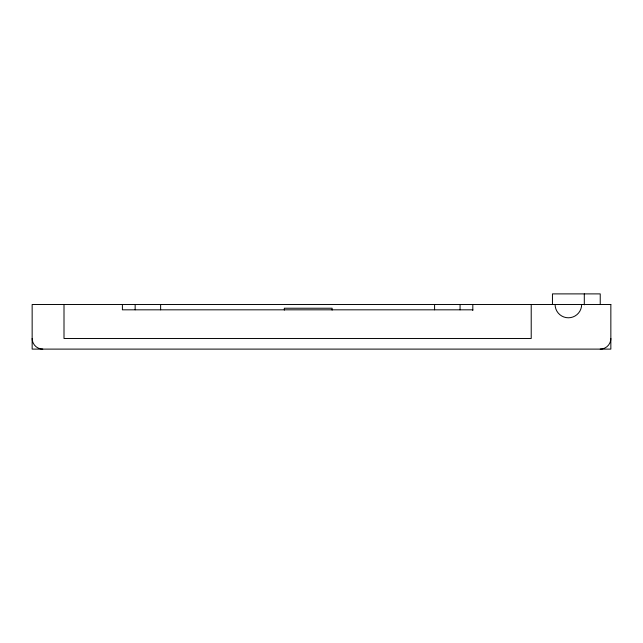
<?xml version="1.0" encoding="UTF-8"?>
<svg xmlns="http://www.w3.org/2000/svg" width="643" height="643" viewBox="0 0 643 643"><rect width="100%" height="100%" fill="white"/><g stroke="black" fill="none" stroke-linecap="round" stroke-linejoin="round"><path stroke-width="0.96" d="M472.814 309.822L122.403 309.822L122.403 304.509M600.232 304.509L600.232 293.891L552.45 293.891L552.45 304.509M584.302 293.891L584.302 304.79M531.214 304.509L531.214 338.491L64.003 338.491L64.003 304.509M472.814 304.509L472.814 310.505M460.066 304.509L460.066 309.822M434.588 304.509L434.588 309.822M332.118 310.103L332.118 308.23L284.335 308.23L284.335 310.103M160.629 304.509L160.629 309.822M135.151 304.509L135.151 309.822M42.768 349.109A10.618 10.618 0 0 1 32.15 338.491M610.85 338.491A10.618 10.618 0 0 1 600.232 349.109M581.65 304.509A13.27 13.27 0 0 1 568.38 317.787A13.27 13.27 0 0 1 555.102 304.509M610.85 304.509L32.15 304.509L32.15 349.109L610.85 349.109L610.85 304.509"/></g></svg>
